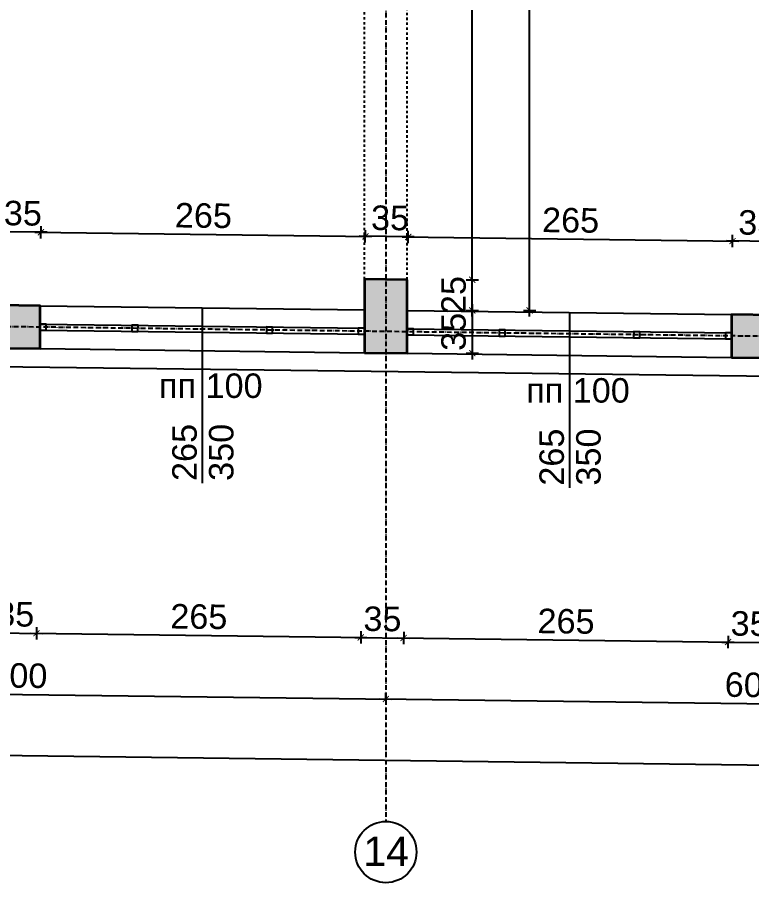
# Model space of a CAD drawing. Header units: inches. Extents: x -72385 to 39588, y -6525 to 66685.
# Drawn here: x -45056 to -44456, y 7764 to 8470 of the extents above; entities that cross this region are included whole.
import ezdxf

# ---------------------------------------------------------------- set-up
doc = ezdxf.new("R2010")
doc.units = ezdxf.units.IN
doc.header["$MEASUREMENT"] = 0
doc.linetypes.add('DashDot', pattern=[0.6, 0.4, -0.1, 0, -0.1])
doc.linetypes.add('Hidden', pattern=[0.4, 0.2, -0.2])
for name, color, linetype, lineweight in [('Изгледни линии', 253, 'Continuous', 25), ('Надписи коти външни', 252, 'Continuous', 25), ('Надписи коти вътрешни', 252, 'Continuous', 25), ('Надписи Оси', 252, 'Continuous', 25), ('Надписи прозорци', 252, 'Continuous', 25), ('Оси', 252, 'DashDot', 25), ('Прозорци', 251, 'Continuous', 25), ('Пунктир', 253, 'Hidden', 25), ('Разрезни линии', 7, 'Continuous', 35), ('Щрих стени', 254, 'Continuous', 25)]:
    doc.layers.add(name, color=color, linetype=linetype, lineweight=lineweight)
doc.styles.add('Arial Regular', font='arial.ttf')
doc.styles.get("Standard").update_dxf_attribs({"font": 'arial.ttf'})
doc.dimstyles.new('Annotative', dxfattribs={"dimscale": 0, "dimtxt": 20, "dimasz": 5, "dimexe": 5, "dimexo": 5, "dimgap": 5, "dimtad": 1, "dimdec": 0, "dimzin": 0, "dimdsep": 46, "dimtxsty": 'Standard', "dimblk": 'ARCHTICK', "dimcen": 5, "dimdle": 5, "dimadec": 0, "dimazin": 0, "dimtfac": 1, "dimtdec": 0, "dimtofl": 0, "dimtmove": 0, "dimatfit": 3, "dimldrblk": 'ARCHTICK', "dimfxl": 5, "dimfxlon": 1, "dimtolj": 1, "dimtzin": 0, "dimarcsym": 1})

# ---------------------------------------------------------------- blocks, each defined once
blk = doc.blocks.new('_ArchTick')
at = {"color": 0, "linetype": 'ByBlock', "const_width": 0.15}
blk.add_lwpolyline([(-0.5, -0.5), (0.5, 0.5)], dxfattribs=at)
blk = doc.blocks.new('*D1467')
at = {"layer": 'Defpoints', "color": 0, "ltscale": 50, "transparency": 16777216}
for p in [(-45071.57, 8295.07), (-45072.34, 8235.11), (-45037.34, 8234.66)]:
    blk.add_point(p, dxfattribs=at)
at = {"layer": 'Надписи коти вътрешни', "color": 0, "lineweight": -2, "ltscale": 50, "transparency": 16777216}
for p, q in [((-45071.64, 8290.07), (-45071.51, 8300.07)), ((-45036.64, 8289.63), (-45036.51, 8299.63)), ((-45031.57, 8294.56), (-45076.57, 8295.14))]:
    blk.add_line(p, q, dxfattribs=at)
at = {"layer": 'Надписи коти вътрешни', "color": 0, "lineweight": -2, "ltscale": 50, "transparency": 16777216, "xscale": 5, "yscale": 5, "zscale": 5}
for p, rotation in [((-45071.57, 8295.07), 179.2706286525463), ((-45036.57, 8294.63), 359.2706286525462)]:
    blk.add_blockref('_ArchTick', p, dxfattribs=dict(at, rotation=rotation))
at = {"layer": 'Надписи коти вътрешни', "color": 0, "ltscale": 50, "transparency": 16777216, "insert": (-45051.38, 8310.04), "char_height": 20, "attachment_point": 5, "rotation": 359.27063}
blk.add_mtext('\\A1;35', dxfattribs=at)
blk = doc.blocks.new('*D1468')
at = {"layer": 'Defpoints', "color": 0, "ltscale": 50, "transparency": 16777216}
for p in [(-44771.57, 8291.26), (-45037.34, 8234.66), (-44772.34, 8231.29)]:
    blk.add_point(p, dxfattribs=at)
at = {"layer": 'Надписи коти вътрешни', "color": 0, "lineweight": -2, "ltscale": 50, "transparency": 16777216}
for p, q in [((-45036.64, 8289.63), (-45036.51, 8299.63)), ((-44771.64, 8286.26), (-44771.51, 8296.25)), ((-45041.57, 8294.69), (-44766.57, 8291.19))]:
    blk.add_line(p, q, dxfattribs=at)
at = {"layer": 'Надписи коти вътрешни', "color": 0, "lineweight": -2, "ltscale": 50, "transparency": 16777216, "xscale": 5, "yscale": 5, "zscale": 5}
for p, rotation in [((-45036.57, 8294.63), 179.270628652547), ((-44771.57, 8291.26), 359.270628652547)]:
    blk.add_blockref('_ArchTick', p, dxfattribs=dict(at, rotation=rotation))
at = {"layer": 'Надписи коти вътрешни', "color": 0, "ltscale": 50, "transparency": 16777216, "insert": (-44903.88, 8308.15), "char_height": 20, "attachment_point": 5, "rotation": 359.27063}
blk.add_mtext('\\A1;265', dxfattribs=at)
blk = doc.blocks.new('*D1469')
at = {"layer": 'Defpoints', "color": 0, "ltscale": 50, "transparency": 16777216}
for p in [(-44771.57, 8291.26), (-44772.34, 8231.29), (-44737.34, 8230.85)]:
    blk.add_point(p, dxfattribs=at)
at = {"layer": 'Надписи коти вътрешни', "color": 0, "lineweight": -2, "ltscale": 50, "transparency": 16777216}
for p, q in [((-44771.64, 8286.26), (-44771.51, 8296.25)), ((-44736.64, 8285.81), (-44736.51, 8295.81)), ((-44731.57, 8290.75), (-44776.57, 8291.32))]:
    blk.add_line(p, q, dxfattribs=at)
at = {"layer": 'Надписи коти вътрешни', "color": 0, "lineweight": -2, "ltscale": 50, "transparency": 16777216, "xscale": 5, "yscale": 5, "zscale": 5}
for p, rotation in [((-44771.57, 8291.26), 179.2706286525463), ((-44736.57, 8290.81), 359.2706286525462)]:
    blk.add_blockref('_ArchTick', p, dxfattribs=dict(at, rotation=rotation))
at = {"layer": 'Надписи коти вътрешни', "color": 0, "ltscale": 50, "transparency": 16777216, "insert": (-44751.38, 8306.22), "char_height": 20, "attachment_point": 5, "rotation": 359.27063}
blk.add_mtext('\\A1;35', dxfattribs=at)
blk = doc.blocks.new('*D1470')
at = {"layer": 'Defpoints', "color": 0, "ltscale": 50, "transparency": 16777216}
for p in [(-44471.57, 8287.44), (-44737.34, 8230.85), (-44472.34, 8227.47)]:
    blk.add_point(p, dxfattribs=at)
at = {"layer": 'Надписи коти вътрешни', "color": 0, "lineweight": -2, "ltscale": 50, "transparency": 16777216}
for p, q in [((-44736.64, 8285.81), (-44736.51, 8295.81)), ((-44741.57, 8290.87), (-44466.57, 8287.37)), ((-44471.64, 8282.44), (-44471.51, 8292.44))]:
    blk.add_line(p, q, dxfattribs=at)
at = {"layer": 'Надписи коти вътрешни', "color": 0, "lineweight": -2, "ltscale": 50, "transparency": 16777216, "xscale": 5, "yscale": 5, "zscale": 5}
for p, rotation in [((-44736.57, 8290.81), 179.270628652547), ((-44471.57, 8287.44), 359.270628652547)]:
    blk.add_blockref('_ArchTick', p, dxfattribs=dict(at, rotation=rotation))
at = {"layer": 'Надписи коти вътрешни', "color": 0, "ltscale": 50, "transparency": 16777216, "insert": (-44603.88, 8304.33), "char_height": 20, "attachment_point": 5, "rotation": 359.27063}
blk.add_mtext('\\A1;265', dxfattribs=at)
blk = doc.blocks.new('*D1471')
at = {"layer": 'Defpoints', "color": 0, "ltscale": 50, "transparency": 16777216}
for p in [(-44471.57, 8287.44), (-44472.34, 8227.47), (-44437.34, 8227.03)]:
    blk.add_point(p, dxfattribs=at)
at = {"layer": 'Надписи коти вътрешни', "color": 0, "lineweight": -2, "ltscale": 50, "transparency": 16777216}
for p, q in [((-44471.64, 8282.44), (-44471.51, 8292.44)), ((-44436.64, 8281.99), (-44436.51, 8291.99)), ((-44431.57, 8286.93), (-44476.57, 8287.5))]:
    blk.add_line(p, q, dxfattribs=at)
at = {"layer": 'Надписи коти вътрешни', "color": 0, "lineweight": -2, "ltscale": 50, "transparency": 16777216, "xscale": 5, "yscale": 5, "zscale": 5}
for p, rotation in [((-44471.57, 8287.44), 179.2706286525463), ((-44436.57, 8286.99), 359.2706286525462)]:
    blk.add_blockref('_ArchTick', p, dxfattribs=dict(at, rotation=rotation))
at = {"layer": 'Надписи коти вътрешни', "color": 0, "ltscale": 50, "transparency": 16777216, "insert": (-44451.38, 8302.4), "char_height": 20, "attachment_point": 5, "rotation": 359.27063}
blk.add_mtext('\\A1;35', dxfattribs=at)
blk = doc.blocks.new('*D4163')
at = {"layer": 'Defpoints', "color": 0, "ltscale": 50, "transparency": 16777216}
for p in [(-44737.34, 8255.85), (-44684.2, 8255.85), (-44737.34, 8230.85)]:
    blk.add_point(p, dxfattribs=at)
at = {"layer": 'Надписи коти вътрешни', "color": 0, "lineweight": -2, "ltscale": 50, "transparency": 16777216}
for p, q in [((-44684.2, 8225.85), (-44684.2, 8260.85)), ((-44689.2, 8255.85), (-44679.2, 8255.85)), ((-44689.2, 8230.85), (-44679.2, 8230.85))]:
    blk.add_line(p, q, dxfattribs=at)
at = {"layer": 'Надписи коти вътрешни', "color": 0, "lineweight": -2, "ltscale": 50, "transparency": 16777216, "xscale": 5, "yscale": 5, "zscale": 5}
for p, rotation in [((-44684.2, 8255.85), 90), ((-44684.2, 8230.85), 270)]:
    blk.add_blockref('_ArchTick', p, dxfattribs=dict(at, rotation=rotation))
at = {"layer": 'Надписи коти вътрешни', "color": 0, "ltscale": 50, "transparency": 16777216, "insert": (-44699.41, 8243.35), "char_height": 20, "attachment_point": 5, "rotation": 90}
blk.add_mtext('\\A1;25', dxfattribs=at)
blk = doc.blocks.new('*D1505')
at = {"layer": 'Defpoints', "color": 0, "ltscale": 50, "transparency": 16777216}
for p in [(-44737.34, 8780.89), (-44684.2, 8780.89), (-44737.34, 8255.85)]:
    blk.add_point(p, dxfattribs=at)
at = {"layer": 'Надписи коти вътрешни', "color": 0, "lineweight": -2, "ltscale": 50, "transparency": 16777216}
for p, q in [((-44684.2, 8250.85), (-44684.2, 8785.89)), ((-44689.2, 8780.89), (-44679.2, 8780.89)), ((-44689.2, 8255.85), (-44679.2, 8255.85))]:
    blk.add_line(p, q, dxfattribs=at)
at = {"layer": 'Надписи коти вътрешни', "color": 0, "lineweight": -2, "ltscale": 50, "transparency": 16777216, "xscale": 5, "yscale": 5, "zscale": 5}
for p, rotation in [((-44684.2, 8780.89), 90), ((-44684.2, 8255.85), 270)]:
    blk.add_blockref('_ArchTick', p, dxfattribs=dict(at, rotation=rotation))
at = {"layer": 'Надписи коти вътрешни', "color": 0, "ltscale": 50, "transparency": 16777216, "insert": (-44699.41, 8518.37), "char_height": 20, "attachment_point": 5, "rotation": 90}
blk.add_mtext('\\A1;525', dxfattribs=at)
blk = doc.blocks.new('*D8261')
at = {"layer": 'Defpoints', "color": 0, "ltscale": 50, "transparency": 16777216}
for p in [(-44737.34, 9398.44), (-44637.4, 9398.44), (-44737.34, 8230.85)]:
    blk.add_point(p, dxfattribs=at)
at = {"layer": 'Надписи коти вътрешни', "color": 0, "lineweight": -2, "ltscale": 50, "transparency": 16777216}
for p, q in [((-44642.4, 9398.44), (-44632.4, 9398.44)), ((-44637.4, 8225.85), (-44637.4, 9403.44)), ((-44642.4, 8230.85), (-44632.4, 8230.85))]:
    blk.add_line(p, q, dxfattribs=at)
at = {"layer": 'Надписи коти вътрешни', "color": 0, "lineweight": -2, "ltscale": 50, "transparency": 16777216, "xscale": 5, "yscale": 5, "zscale": 5}
for p, rotation in [((-44637.4, 9398.44), 90), ((-44637.4, 8230.85), 270)]:
    blk.add_blockref('_ArchTick', p, dxfattribs=dict(at, rotation=rotation))
at = {"layer": 'Надписи коти вътрешни', "color": 0, "ltscale": 50, "transparency": 16777216, "insert": (-44652.61, 8943.4), "char_height": 20, "attachment_point": 5, "rotation": 90}
blk.add_mtext('\\A1;1168', dxfattribs=at)
blk = doc.blocks.new('*D6104')
at = {"layer": 'Defpoints', "color": 0, "ltscale": 50, "transparency": 16777216}
for p in [(-45072.34, 8200.11), (-45037.34, 8199.66), (-45040.3, 7967.18)]:
    blk.add_point(p, dxfattribs=at)
at = {"layer": 'Надписи коти външни', "color": 0, "lineweight": -2, "ltscale": 50, "transparency": 16777216}
for p, q in [((-45075.23, 7972.63), (-45075.36, 7962.63)), ((-45040.23, 7972.18), (-45040.36, 7962.18)), ((-45080.3, 7967.69), (-45035.3, 7967.12))]:
    blk.add_line(p, q, dxfattribs=at)
at = {"layer": 'Надписи коти външни', "color": 0, "lineweight": -2, "ltscale": 50, "transparency": 16777216, "xscale": 5, "yscale": 5, "zscale": 5}
for p, rotation in [((-45075.3, 7967.63), 179.2706286525522), ((-45040.3, 7967.18), 359.2706286525522)]:
    blk.add_blockref('_ArchTick', p, dxfattribs=dict(at, rotation=rotation))
at = {"layer": 'Надписи коти външни', "color": 0, "ltscale": 50, "transparency": 16777216, "insert": (-45057.6, 7982.62), "char_height": 20, "attachment_point": 5, "rotation": 359.27063}
blk.add_mtext('\\A1;35', dxfattribs=at)
blk = doc.blocks.new('*D6105')
at = {"layer": 'Defpoints', "color": 0, "ltscale": 50, "transparency": 16777216}
for p in [(-45037.34, 8199.66), (-44772.34, 8196.29), (-44775.3, 7963.81)]:
    blk.add_point(p, dxfattribs=at)
at = {"layer": 'Надписи коти външни', "color": 0, "lineweight": -2, "ltscale": 50, "transparency": 16777216}
for p, q in [((-45040.23, 7972.18), (-45040.36, 7962.18)), ((-45045.3, 7967.24), (-44770.3, 7963.74)), ((-44775.23, 7968.81), (-44775.36, 7958.81))]:
    blk.add_line(p, q, dxfattribs=at)
at = {"layer": 'Надписи коти външни', "color": 0, "lineweight": -2, "ltscale": 50, "transparency": 16777216, "xscale": 5, "yscale": 5, "zscale": 5}
for p, rotation in [((-45040.3, 7967.18), 179.2706286525474), ((-44775.3, 7963.81), 359.2706286525474)]:
    blk.add_blockref('_ArchTick', p, dxfattribs=dict(at, rotation=rotation))
at = {"layer": 'Надписи коти външни', "color": 0, "ltscale": 50, "transparency": 16777216, "insert": (-44907.6, 7980.7), "char_height": 20, "attachment_point": 5, "rotation": 359.27063}
blk.add_mtext('\\A1;265', dxfattribs=at)
blk = doc.blocks.new('*D6106')
at = {"layer": 'Defpoints', "color": 0, "ltscale": 50, "transparency": 16777216}
for p in [(-44772.34, 8196.29), (-44737.34, 8195.84), (-44740.3, 7963.36)]:
    blk.add_point(p, dxfattribs=at)
at = {"layer": 'Надписи коти външни', "color": 0, "lineweight": -2, "ltscale": 50, "transparency": 16777216}
for p, q in [((-44780.3, 7963.87), (-44735.3, 7963.3)), ((-44775.23, 7968.81), (-44775.36, 7958.81)), ((-44740.23, 7968.36), (-44740.36, 7958.36))]:
    blk.add_line(p, q, dxfattribs=at)
at = {"layer": 'Надписи коти външни', "color": 0, "lineweight": -2, "ltscale": 50, "transparency": 16777216, "xscale": 5, "yscale": 5, "zscale": 5}
for p, rotation in [((-44775.3, 7963.81), 179.2706286525464), ((-44740.3, 7963.36), 359.2706286525463)]:
    blk.add_blockref('_ArchTick', p, dxfattribs=dict(at, rotation=rotation))
at = {"layer": 'Надписи коти външни', "color": 0, "ltscale": 50, "transparency": 16777216, "insert": (-44757.6, 7978.8), "char_height": 20, "attachment_point": 5, "rotation": 359.27063}
blk.add_mtext('\\A1;35', dxfattribs=at)
blk = doc.blocks.new('*D6107')
at = {"layer": 'Defpoints', "color": 0, "ltscale": 50, "transparency": 16777216}
for p in [(-44737.34, 8195.84), (-44472.34, 8192.47), (-44475.3, 7959.99)]:
    blk.add_point(p, dxfattribs=at)
at = {"layer": 'Надписи коти външни', "color": 0, "lineweight": -2, "ltscale": 50, "transparency": 16777216}
for p, q in [((-44745.3, 7963.43), (-44470.3, 7959.92)), ((-44740.23, 7968.36), (-44740.36, 7958.36)), ((-44475.23, 7964.99), (-44475.36, 7954.99))]:
    blk.add_line(p, q, dxfattribs=at)
at = {"layer": 'Надписи коти външни', "color": 0, "lineweight": -2, "ltscale": 50, "transparency": 16777216, "xscale": 5, "yscale": 5, "zscale": 5}
for p, rotation in [((-44740.3, 7963.36), 179.270628652547), ((-44475.3, 7959.99), 359.270628652547)]:
    blk.add_blockref('_ArchTick', p, dxfattribs=dict(at, rotation=rotation))
at = {"layer": 'Надписи коти външни', "color": 0, "ltscale": 50, "transparency": 16777216, "insert": (-44607.6, 7976.88), "char_height": 20, "attachment_point": 5, "rotation": 359.27063}
blk.add_mtext('\\A1;265', dxfattribs=at)
blk = doc.blocks.new('*D6108')
at = {"layer": 'Defpoints', "color": 0, "ltscale": 50, "transparency": 16777216}
for p in [(-44472.34, 8192.47), (-44437.34, 8192.02), (-44440.3, 7959.54)]:
    blk.add_point(p, dxfattribs=at)
at = {"layer": 'Надписи коти външни', "color": 0, "lineweight": -2, "ltscale": 50, "transparency": 16777216}
for p, q in [((-44475.23, 7964.99), (-44475.36, 7954.99)), ((-44440.23, 7964.54), (-44440.36, 7954.54)), ((-44480.3, 7960.05), (-44435.3, 7959.48))]:
    blk.add_line(p, q, dxfattribs=at)
at = {"layer": 'Надписи коти външни', "color": 0, "lineweight": -2, "ltscale": 50, "transparency": 16777216, "xscale": 5, "yscale": 5, "zscale": 5}
for p, rotation in [((-44475.3, 7959.99), 179.2706286525403), ((-44440.3, 7959.54), 359.2706286525403)]:
    blk.add_blockref('_ArchTick', p, dxfattribs=dict(at, rotation=rotation))
at = {"layer": 'Надписи коти външни', "color": 0, "ltscale": 50, "transparency": 16777216, "insert": (-44457.6, 7974.98), "char_height": 20, "attachment_point": 5, "rotation": 359.27063}
blk.add_mtext('\\A1;35', dxfattribs=at)
blk = doc.blocks.new('*D6125')
at = {"layer": 'Defpoints', "color": 0, "ltscale": 50, "transparency": 16777216}
for p in [(-45354.84, 7921.18), (-44754.84, 7913.54), (-44754.84, 7913.54)]:
    blk.add_point(p, dxfattribs=at)
at = {"layer": 'Надписи коти външни', "color": 0, "lineweight": -2, "ltscale": 50, "transparency": 16777216}
for p, q in [((-45359.84, 7921.24), (-44749.84, 7913.48)), ((-45354.84, 7921.18), (-45354.77, 7926.18)), ((-44754.84, 7913.54), (-44754.77, 7918.54))]:
    blk.add_line(p, q, dxfattribs=at)
at = {"layer": 'Надписи коти външни', "color": 0, "lineweight": -2, "ltscale": 50, "transparency": 16777216, "xscale": 5, "yscale": 5, "zscale": 5}
for p, rotation in [((-45354.84, 7921.18), 179.2706286525473), ((-44754.84, 7913.54), 359.2706286525473)]:
    blk.add_blockref('_ArchTick', p, dxfattribs=dict(at, rotation=rotation))
at = {"layer": 'Надписи коти външни', "color": 0, "ltscale": 50, "transparency": 16777216, "insert": (-45054.64, 7932.57), "char_height": 20, "attachment_point": 5, "rotation": 359.27063}
blk.add_mtext('\\A1;600', dxfattribs=at)
blk = doc.blocks.new('*D6126')
at = {"layer": 'Defpoints', "color": 0, "ltscale": 50, "transparency": 16777216}
for p in [(-44754.84, 7913.54), (-44154.84, 7905.9), (-44154.84, 7905.9)]:
    blk.add_point(p, dxfattribs=at)
at = {"layer": 'Надписи коти външни', "color": 0, "lineweight": -2, "ltscale": 50, "transparency": 16777216}
for p, q in [((-44754.84, 7913.54), (-44754.77, 7918.54)), ((-44759.84, 7913.61), (-44149.84, 7905.84)), ((-44154.84, 7905.9), (-44154.77, 7910.9))]:
    blk.add_line(p, q, dxfattribs=at)
at = {"layer": 'Надписи коти външни', "color": 0, "lineweight": -2, "ltscale": 50, "transparency": 16777216, "xscale": 5, "yscale": 5, "zscale": 5}
for p, rotation in [((-44754.84, 7913.54), 179.2706286525471), ((-44154.84, 7905.9), 359.2706286525471)]:
    blk.add_blockref('_ArchTick', p, dxfattribs=dict(at, rotation=rotation))
at = {"layer": 'Надписи коти външни', "color": 0, "ltscale": 50, "transparency": 16777216, "insert": (-44454.64, 7924.93), "char_height": 20, "attachment_point": 5, "rotation": 359.27063}
blk.add_mtext('\\A1;600', dxfattribs=at)
blk = doc.blocks.new('*D6190')
at = {"layer": 'Defpoints', "color": 0, "ltscale": 50, "transparency": 16777216}
for p in [(-52317.34, 8292.34), (-40222.34, 8138.36), (-40226.57, 7805.89)]:
    blk.add_point(p, dxfattribs=at)
at = {"layer": 'Надписи коти външни', "color": 0, "lineweight": -2, "ltscale": 50, "transparency": 16777216}
for p, q in [((-52321.51, 7964.87), (-52321.63, 7954.87)), ((-52326.57, 7959.93), (-40221.57, 7805.83)), ((-40226.51, 7810.89), (-40226.63, 7800.89))]:
    blk.add_line(p, q, dxfattribs=at)
at = {"layer": 'Надписи коти външни', "color": 0, "lineweight": -2, "ltscale": 50, "transparency": 16777216, "xscale": 5, "yscale": 5, "zscale": 5}
for p, rotation in [((-52321.57, 7959.87), 179.2706286525472), ((-40226.57, 7805.89), 359.2706286525473)]:
    blk.add_blockref('_ArchTick', p, dxfattribs=dict(at, rotation=rotation))
at = {"layer": 'Надписи коти външни', "color": 0, "ltscale": 50, "transparency": 16777216, "insert": (-46273.88, 7898.09), "char_height": 20, "attachment_point": 5, "rotation": 359.27063}
blk.add_mtext('\\A1;12095', dxfattribs=at)
blk = doc.blocks.new('*D7828')
at = {"layer": 'Defpoints', "color": 0, "ltscale": 10, "transparency": 16777216}
for p in [(-44723, 8230.85), (-44723, 8195.84), (-44684.2, 8195.84)]:
    blk.add_point(p, dxfattribs=at)
at = {"layer": 'Надписи коти вътрешни', "color": 0, "lineweight": -2, "ltscale": 10, "transparency": 16777216}
for p, q in [((-44684.2, 8235.85), (-44684.2, 8190.84)), ((-44689.2, 8230.85), (-44679.2, 8230.85)), ((-44689.2, 8195.84), (-44679.2, 8195.84))]:
    blk.add_line(p, q, dxfattribs=at)
at = {"layer": 'Надписи коти вътрешни', "color": 0, "lineweight": -2, "ltscale": 10, "transparency": 16777216, "xscale": 5, "yscale": 5, "zscale": 5}
for p, rotation in [((-44684.2, 8230.85), 90), ((-44684.2, 8195.84), 270)]:
    blk.add_blockref('_ArchTick', p, dxfattribs=dict(at, rotation=rotation))
at = {"layer": 'Надписи коти вътрешни', "color": 0, "ltscale": 10, "transparency": 16777216, "insert": (-44699.42, 8213.34), "char_height": 20, "attachment_point": 5, "rotation": 90}
blk.add_mtext('\\A1;35', dxfattribs=at)

msp = doc.modelspace()

# ---------------------------------------------------------------- hatches: boundary and pattern name
at = {"layer": 'Щрих стени', "ltscale": 10}
h = msp.add_hatch(color=256, dxfattribs=at)
h.dxf.hatch_style = 1
h.paths.add_polyline_path([(-45037.34, 8234.66), (-45072.34, 8235.11), (-45072.34, 8200.11), (-45037.34, 8199.66)])
h.paths.add_polyline_path([(-44737.34, 8255.85), (-44772.34, 8256.29), (-44772.34, 8196.29), (-44737.34, 8195.84)])
h.paths.add_polyline_path([(-44437.34, 8227.03), (-44472.34, 8227.47), (-44472.34, 8192.47), (-44437.34, 8192.02)])
h.paths.add_polyline_path([(-44137.34, 8248.21), (-44172.34, 8248.65), (-44172.34, 8188.65), (-44137.34, 8188.2)])
h.paths.add_polyline_path([(-43837.34, 8219.39), (-43872.34, 8219.83), (-43872.34, 8184.83), (-43837.34, 8184.39)])
h.paths.add_polyline_path([(-43507.34, 8240.19), (-43572.34, 8241.02), (-43572.34, 8181.01), (-43507.34, 8180.18)])
h.paths.add_polyline_path([(-43207.34, 8211.37), (-43242.34, 8211.81), (-43242.34, 8176.81), (-43207.34, 8176.36)])
h.paths.add_polyline_path([(-42907.34, 8232.55), (-42942.34, 8233), (-42942.34, 8172.99), (-42907.34, 8172.55)])
h.paths.add_polyline_path([(-42607.34, 8203.73), (-42642.34, 8204.17), (-42642.34, 8169.17), (-42607.34, 8168.73)])
h.paths.add_polyline_path([(-42307.34, 8224.91), (-42309.84, 8224.94), (-42309.84, 8409.96), (-42339.84, 8410.34), (-42339.84, 8225.33), (-42342.34, 8225.36), (-42342.34, 8165.35), (-42307.34, 8164.91)])
h.paths.add_polyline_path([(-44737.34, 8845.9), (-44772.34, 8846.34), (-44772.34, 8781.34), (-44737.34, 8780.89)])
h.paths.add_polyline_path([(-44137.34, 8838.26), (-44172.34, 8838.7), (-44172.34, 8808.7), (-44197.34, 8809.02), (-44197.34, 8774.02), (-44172.34, 8773.7), (-44137.34, 8773.25)])
h.paths.add_polyline_path([(-43507.34, 8830.24), (-43572.34, 8831.06), (-43572.34, 8766.06), (-43507.34, 8765.23)])
h.paths.add_polyline_path([(-42907.34, 8822.6), (-42942.34, 8823.04), (-42942.34, 8793.04), (-42967.34, 8793.36), (-42967.34, 8758.36), (-42942.34, 8758.04), (-42907.34, 8757.59)])

# ---------------------------------------------------------------- linework, layer by layer
at = {"layer": 'Изгледни линии', "ltscale": 50}
for p, q in [((-45037.34, 8234.66), (-44772.34, 8231.29)), ((-44737.34, 8230.85), (-44472.34, 8227.47)), ((-47152.34, 8211.59), (-40527.34, 8127.25)), ((-45037.34, 8199.66), (-44772.34, 8196.29)), ((-44737.34, 8195.84), (-44472.34, 8192.47))]:
    msp.add_line(p, q, dxfattribs=at)
at = {"layer": 'Надписи Оси', "ltscale": 50}
msp.add_circle((-44754.84, 7788.53), 25, dxfattribs=at)
at = {"layer": 'Надписи прозорци', "ltscale": 50}
for p, q in [((-44904.84, 8232.98), (-44904.84, 8089.83)), ((-44604.84, 8229.16), (-44604.84, 8086.01))]:
    msp.add_line(p, q, dxfattribs=at)
at = {"layer": 'Оси', "ltscale": 10}
for p, q in [((-44754.84, 10413.75), (-44754.84, 7813.53)), ((-39839.84, 8151), (-52699.84, 8314.71))]:
    msp.add_line(p, q, dxfattribs=at)
at = {"layer": 'Прозорци', "ltscale": 50}
for p, q in [((-45037.34, 8219.66), (-44772.34, 8216.29)), ((-45037.34, 8214.66), (-44772.34, 8211.29)), ((-44737.34, 8215.84), (-44472.34, 8212.47)), ((-44737.34, 8210.84), (-44472.34, 8207.47))]:
    msp.add_line(p, q, dxfattribs=at)
for points in [[(-45037.34, 8214.66), (-45032.34, 8214.6), (-45032.27, 8219.6), (-45037.27, 8219.66), (-45037.34, 8214.66)], [(-44962.35, 8213.71), (-44957.35, 8213.64), (-44957.29, 8218.64), (-44962.29, 8218.71), (-44962.35, 8213.71)], [(-44852.39, 8212.31), (-44847.39, 8212.24), (-44847.33, 8217.24), (-44852.32, 8217.31), (-44852.39, 8212.31)], [(-44777.4, 8211.36), (-44772.4, 8211.3), (-44772.34, 8216.3), (-44777.34, 8216.36), (-44777.4, 8211.36)], [(-44737.34, 8210.84), (-44732.34, 8210.78), (-44732.27, 8215.78), (-44737.27, 8215.84), (-44737.34, 8210.84)], [(-44662.35, 8209.89), (-44657.35, 8209.83), (-44657.29, 8214.83), (-44662.29, 8214.89), (-44662.35, 8209.89)], [(-44552.39, 8208.49), (-44547.39, 8208.43), (-44547.33, 8213.43), (-44552.32, 8213.49), (-44552.39, 8208.49)], [(-44477.4, 8207.54), (-44472.4, 8207.48), (-44472.34, 8212.48), (-44477.34, 8212.54), (-44477.4, 8207.54)]]:
    msp.add_lwpolyline(points, dxfattribs=at)
at = {"layer": 'Пунктир', "ltscale": 10}
for p, q in [((-44772.34, 8256.29), (-44772.34, 8781.34)), ((-44737.34, 8255.85), (-44737.34, 8780.89))]:
    msp.add_line(p, q, dxfattribs=at)
at = {"layer": 'Разрезни линии', "ltscale": 50}
for p, q in [((-44737.34, 8255.85), (-44772.34, 8256.29)), ((-44772.34, 8256.29), (-44772.34, 8196.29)), ((-44737.34, 8195.84), (-44737.34, 8255.85)), ((-44437.34, 8227.03), (-44472.34, 8227.47)), ((-44472.34, 8227.47), (-44472.34, 8192.47)), ((-44772.34, 8196.29), (-44737.34, 8195.84)), ((-44472.34, 8192.47), (-44437.34, 8192.02))]:
    msp.add_line(p, q, dxfattribs=at)
msp.add_lwpolyline([(-45072.34, 8235.11), (-45072.34, 8200.11), (-45037.34, 8199.66), (-45037.34, 8234.66)], close=True, dxfattribs=at)

# ---------------------------------------------------------------- texts
at = {"layer": 'Надписи Оси', "ltscale": 100, "insert": (-44768.16, 7801.25), "char_height": 24, "width": 27.2128, "attachment_point": 1, "style": 'Arial Regular'}
msp.add_mtext('\\pxqc;14', dxfattribs=at)
at = {"layer": 'Надписи прозорци', "ltscale": 100, "char_height": 20, "width": 180.4891, "attachment_point": 1, "style": 'Arial Regular'}
for insert in [(-44940.15, 8179.33), (-44640.15, 8175.51)]:
    msp.add_mtext('пп 100', dxfattribs=dict(at, insert=insert))
at = {"layer": 'Надписи прозорци', "ltscale": 100, "char_height": 20, "width": 180.4891, "attachment_point": 3, "rotation": 90, "style": 'Arial Regular'}
for s, insert in [('265', (-44929.35, 8138.12)), ('350', (-44899.35, 8138.2)), ('265', (-44629.35, 8134.3)), ('350', (-44599.35, 8134.38))]:
    msp.add_mtext(s, dxfattribs=dict(at, insert=insert))

# ---------------------------------------------------------------- dimensions: what is measured, and where the dimension line sits
at = {"layer": 'Надписи коти външни', "ltscale": 50}
dim = msp.add_aligned_dim(p1=(-52317.34, 8292.34), p2=(-40222.34, 8138.36), distance=-332.5, text='12095', dimstyle='Annotative', override={"dimscale": 0, "dimtix": 0, "dimtofl": 0, "dimtmove": 0, "dimatfit": 3}, dxfattribs=at)
dim.commit()
dim.dimension.update_dxf_attribs({"geometry": '*D6190', "text_midpoint": (-46273.88, 7898.09)})
for base, p1, p2, picture, middle in [((-45040.3, 7967.18), (-45072.34, 8200.11), (-45037.34, 8199.66), '*D6104', (-45057.8, 7967.4)), ((-44740.3, 7963.36), (-44772.34, 8196.29), (-44737.34, 8195.84), '*D6106', (-44757.8, 7963.58)), ((-44440.3, 7959.54), (-44472.34, 8192.47), (-44437.34, 8192.02), '*D6108', (-44457.8, 7959.77))]:
    dim = msp.add_linear_dim(base=base, p1=p1, p2=p2, angle=359.27063, dimstyle='Annotative', override={"dimscale": 0, "dimtix": 0, "dimtofl": 0, "dimtmove": 0, "dimatfit": 3}, dxfattribs=at)
    dim.commit()
    dim.dimension.update_dxf_attribs({"geometry": picture, "text_midpoint": middle, "dimtype": 129})
for p1, p2, distance, picture, middle in [((-45037.34, 8199.66), (-44772.34, 8196.29), -232.5, '*D6105', (-44907.6, 7980.7)), ((-44737.34, 8195.84), (-44472.34, 8192.47), -232.5, '*D6107', (-44607.6, 7976.88)), ((-45354.84, 7921.18), (-44754.84, 7913.54), 0, '*D6125', (-45054.64, 7932.57)), ((-44754.84, 7913.54), (-44154.84, 7905.9), 0, '*D6126', (-44454.64, 7924.93))]:
    dim = msp.add_aligned_dim(p1=p1, p2=p2, distance=distance, dimstyle='Annotative', override={"dimscale": 0, "dimtix": 0, "dimtofl": 0, "dimtmove": 0, "dimatfit": 3}, dxfattribs=at)
    dim.commit()
    dim.dimension.update_dxf_attribs({"geometry": picture, "text_midpoint": middle})
at = {"layer": 'Надписи коти вътрешни', "ltscale": 50}
for base, p1, p2, angle, picture, middle, dimtype in [((-44637.4, 9398.44), (-44737.34, 8230.85), (-44737.34, 9398.44), 90, '*D8261', (-44637.4, 8943.4), 128), ((-45071.57, 8295.07), (-45037.34, 8234.66), (-45072.34, 8235.11), 179.27063, '*D1467', (-45051.57, 8294.82), 129), ((-44771.57, 8291.26), (-44737.34, 8230.85), (-44772.34, 8231.29), 179.27063, '*D1469', (-44751.57, 8291), 129), ((-44471.57, 8287.44), (-44437.34, 8227.03), (-44472.34, 8227.47), 179.27063, '*D1471', (-44451.57, 8287.18), 129), ((-44684.2, 8255.85), (-44737.34, 8230.85), (-44737.34, 8255.85), 90, '*D4163', (-44684.2, 8243.35), 128)]:
    dim = msp.add_linear_dim(base=base, p1=p1, p2=p2, angle=angle, dimstyle='Annotative', override={"dimscale": 0, "dimtix": 0, "dimtofl": 0, "dimtmove": 0, "dimatfit": 3}, dxfattribs=at)
    dim.commit()
    dim.dimension.update_dxf_attribs({"geometry": picture, "text_midpoint": middle, "dimtype": dimtype})
dim = msp.add_linear_dim(base=(-44684.2, 8780.89), p1=(-44737.34, 8255.85), p2=(-44737.34, 8780.89), angle=90, dimstyle='Annotative', override={"dimscale": 0, "dimtix": 0, "dimtofl": 0, "dimtmove": 0, "dimatfit": 3}, dxfattribs=at)
dim.commit()
dim.dimension.update_dxf_attribs({"geometry": '*D1505', "text_midpoint": (-44699.41, 8518.37)})
for p1, p2, picture, middle in [((-45037.34, 8234.66), (-44772.34, 8231.29), '*D1468', (-44903.88, 8308.15)), ((-44737.34, 8230.85), (-44472.34, 8227.47), '*D1470', (-44603.88, 8304.33))]:
    dim = msp.add_aligned_dim(p1=p1, p2=p2, distance=59.97, dimstyle='Annotative', override={"dimscale": 0, "dimtix": 0, "dimtofl": 0, "dimtmove": 0, "dimatfit": 3}, dxfattribs=at)
    dim.commit()
    dim.dimension.update_dxf_attribs({"geometry": picture, "text_midpoint": middle})
at = {"layer": 'Надписи коти вътрешни', "ltscale": 10}
dim = msp.add_linear_dim(base=(-44684.2, 8195.84), p1=(-44723, 8230.85), p2=(-44723, 8195.84), angle=270, dimstyle='Annotative', override={"dimscale": 0, "dimtix": 0, "dimtofl": 0, "dimtmove": 0, "dimatfit": 3}, dxfattribs=at)
dim.commit()
dim.dimension.update_dxf_attribs({"geometry": '*D7828', "text_midpoint": (-44684.2, 8213.34), "dimtype": 129})

doc.saveas('drawing.dxf')
